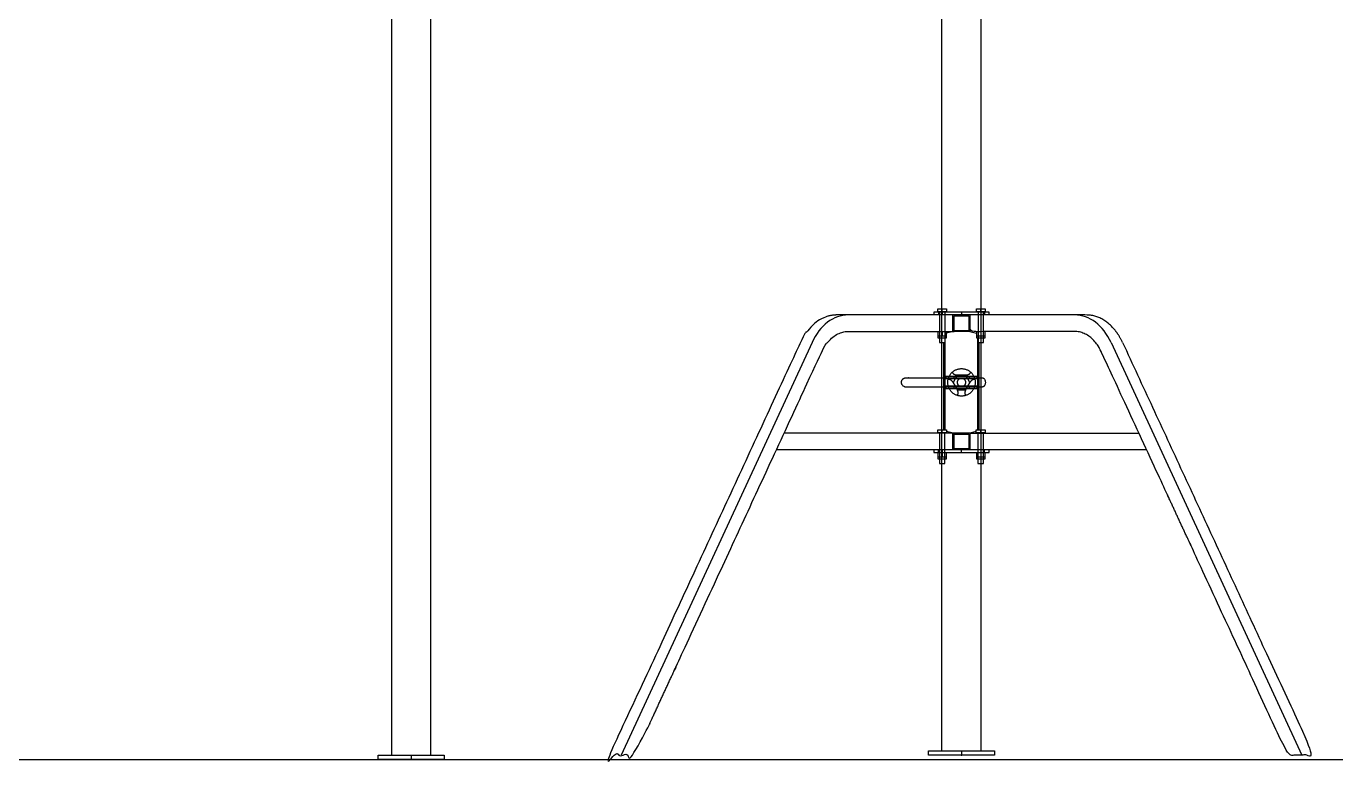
# Model space of a CAD drawing. Header units: millimetres. Extents: x 1924 to 471109, y -30014 to 109986.
# Drawn here: x 441345 to 443725, y 28620 to 29966 of the extents above; entities that cross this region are included whole.
import ezdxf

# ---------------------------------------------------------------- set-up
doc = ezdxf.new("R2010")
doc.units = ezdxf.units.MM
doc.header["$LTSCALE"] = 100
doc.linetypes.add('104', pattern=[4, 2, -2])
doc.layers.add('PERI_HELPLINE', color=140, linetype='Continuous', plot=False)
doc.layers.add('PERI_HIDDEN', color=30, linetype='104', plot=False)
doc.layers.add('podlazi', color=40, linetype='Continuous', lineweight=30, plot=False)
doc.styles.add('PERI-txt-arial', font='arial.ttf')

msp = doc.modelspace()

# ---------------------------------------------------------------- linework, layer by layer
at = {"color": 0, "linetype": 'ByBlock'}
for p, q in [((443002.6, 29446.712), (443002.6, 29446.112)), ((443002.915, 29446.112), (443002.915, 29441.112)), ((443009.915, 29446.712), (443009.915, 29452.512)), ((443009.915, 29446.112), (443009.915, 29441.112)), ((443017.23, 29446.712), (443017.23, 29446.112)), ((443044.915, 29446.112), (443044.915, 29441.112)), ((443072.6, 29446.712), (443072.6, 29446.112)), ((443079.915, 29446.712), (443079.915, 29452.512)), ((443079.915, 29446.112), (443079.915, 29441.112)), ((443086.915, 29446.112), (443086.915, 29441.112)), ((443087.23, 29446.712), (443087.23, 29446.112)), ((443009.915, 29411.112), (443009.915, 29403.072)), ((443029.915, 29411.112), (443017.915, 29407.896)), ((443059.915, 29411.112), (443071.915, 29407.896)), ((443079.915, 29411.112), (443079.915, 29403.072)), ((442773.239, 29391.022), (442426.305, 28641.112)), ((443316.59, 29391.022), (443663.524, 28641.112)), ((443002.463, 29226.712), (443002.463, 29226.112)), ((443009.778, 29226.712), (443009.778, 29232.512)), ((443017.093, 29226.712), (443017.093, 29226.112)), ((443029.915, 29226.112), (443029.915, 29196.112)), ((443059.915, 29226.112), (443059.915, 29196.112)), ((443072.463, 29226.712), (443072.463, 29226.112)), ((443079.778, 29226.712), (443079.778, 29232.512)), ((443087.093, 29226.712), (443087.093, 29226.112)), ((443381.28, 29196.112), (442708.55, 29196.112)), ((443002.915, 29191.112), (443002.915, 29196.112)), ((443009.915, 29196.112), (443009.915, 29183.072)), ((443044.915, 29191.112), (443044.915, 29196.112)), ((443079.915, 29196.112), (443079.915, 29183.072)), ((443086.915, 29191.112), (443086.915, 29196.112))]:
    msp.add_line(p, q, dxfattribs=at)
for points in [[(443009.415, 28649.112), (443009.415, 30343.362), (443009.37, 30358.362), (443009.37, 30467.112)], [(443080.415, 28649.112), (443080.415, 30343.362), (443080.46, 30358.362), (443080.46, 30467.112)], [(442009.415, 28641.112), (442009.415, 30335.362), (442009.37, 30350.362), (442009.37, 30459.112)], [(442080.415, 28641.112), (442080.415, 30335.362), (442080.46, 30350.362), (442080.46, 30459.112)], [(443094.915, 29441.112), (443094.915, 29446.112), (442994.915, 29446.112), (442994.915, 29441.112)], [(443004.915, 29446.112), (443004.915, 29399.212), (443004.915, 29391.112), (443014.915, 29391.112), (443014.915, 29399.212), (443014.915, 29446.112)], [(443059.915, 29441.112), (443059.915, 29411.112), (443029.915, 29411.112), (443029.915, 29441.112)], [(443074.915, 29446.112), (443074.915, 29399.212), (443074.915, 29391.112), (443084.915, 29391.112), (443084.915, 29399.212), (443084.915, 29446.112)], [(443001.915, 29411.112), (443001.915, 29403.072), (443017.915, 29403.072), (443017.915, 29411.112)], [(443017.23, 29403.072), (443017.23, 29399.212), (443002.6, 29399.212), (443002.6, 29403.072)], [(443071.915, 29411.112), (443071.915, 29403.072), (443087.915, 29403.072), (443087.915, 29411.112)], [(443087.23, 29403.072), (443087.23, 29399.212), (443072.6, 29399.212), (443072.6, 29403.072)], [(443029.127, 29196.112), (443029.127, 29226.112), (442722.429, 29226.112)], [(443004.778, 29226.112), (443004.778, 29179.212), (443004.778, 29171.112), (443014.778, 29171.112), (443014.778, 29179.212), (443014.778, 29226.112)], [(443071.778, 29229.29), (443059.915, 29226.112), (443029.915, 29226.112), (443017.778, 29229.364)], [(443060.702, 29196.112), (443060.702, 29226.112), (443367.401, 29226.112)], [(443074.778, 29226.112), (443074.778, 29179.212), (443074.778, 29171.112), (443084.778, 29171.112), (443084.778, 29179.212), (443084.778, 29226.112)], [(442994.915, 29196.112), (442994.915, 29191.112), (443094.915, 29191.112), (443094.915, 29196.112)], [(443001.915, 29191.112), (443001.915, 29183.072), (443017.915, 29183.072), (443017.915, 29191.112)], [(443017.23, 29183.072), (443017.23, 29179.212), (443002.6, 29179.212), (443002.6, 29183.072)], [(443071.915, 29191.112), (443071.915, 29183.072), (443087.915, 29183.072), (443087.915, 29191.112)], [(443087.23, 29183.072), (443087.23, 29179.212), (443072.6, 29179.212), (443072.6, 29183.072)]]:
    msp.add_lwpolyline(points, dxfattribs=at)
for points in [[(443001.915, 29452.512), (443017.915, 29452.512), (443017.915, 29446.712), (443001.915, 29446.712)], [(443071.915, 29452.512), (443087.915, 29452.512), (443087.915, 29446.712), (443071.915, 29446.712)], [(443058.415, 29439.612), (443058.415, 29412.612), (443031.415, 29412.612), (443031.415, 29439.612)], [(443016.415, 29311.612), (443016.415, 29310.112), (443016.415, 29307.612), (443073.415, 29307.612), (443073.415, 29310.112), (443073.415, 29311.612)], [(443001.778, 29232.512), (443017.778, 29232.512), (443017.778, 29226.712), (443001.778, 29226.712)], [(443071.778, 29232.512), (443087.778, 29232.512), (443087.778, 29226.712), (443071.778, 29226.712)], [(443058.415, 29197.612), (443031.415, 29197.612), (443031.415, 29224.612), (443058.415, 29224.612)], [(442104.915, 28641.112), (442104.915, 28633.112), (441984.915, 28633.112), (441984.915, 28641.112)], [(443104.915, 28649.112), (443104.915, 28641.112), (442984.915, 28641.112), (442984.915, 28649.112)]]:
    msp.add_lwpolyline(points, close=True, dxfattribs=at)
for centre, start_param, end_param in [((442838.96, 29331.112), 0, 0.99483767), ((443250.869, 29331.112), 5.28834763, 6.28318531)]:
    msp.add_ellipse(centre, major_axis=(0, 110), ratio=0.71239359, start_param=start_param, end_param=end_param, dxfattribs=at)
for points, weights, knots in [([(443337.644, 29391.022), (443314.471, 29441.112), (443271.923, 29441.112), (443044.915, 29441.112), (442817.907, 29441.112), (442775.359, 29441.112), (442752.186, 29391.022), (442578.719, 29016.067), (442405.252, 28641.112), (442428.52, 28641.112), (442451.788, 28641.112), (442621.476, 29007.897), (442791.163, 29374.683), (442808.016, 29411.112), (442838.96, 29411.112), (442933.975, 29411.112), (443028.99, 29411.112), (443028.99, 29426.112), (443028.99, 29441.112)], [1, 0.878817112662, 1, 1, 1, 0.878817112662, 1, 1, 1, 1, 1, 1, 1, 0.878817112662, 1, 1, 1, 1, 1], [0, 0, 0, 0.99483767, 0.99483767, 1.99483767, 1.99483767, 2.98967535, 2.98967535, 3.98967535, 3.98967535, 4.98967535, 4.98967535, 5.98967535, 5.98967535, 6.98451302, 6.98451302, 7.98451302, 7.98451302, 8.98451302, 8.98451302, 8.98451302]), ([(443337.644, 29391.022), (443511.111, 29016.067), (443684.578, 28641.112), (443661.31, 28641.112), (443638.041, 28641.112), (443468.354, 29007.897), (443298.667, 29374.683), (443281.813, 29411.112), (443250.869, 29411.112), (443155.854, 29411.112), (443060.839, 29411.112), (443060.839, 29426.112), (443060.839, 29441.112)], [1, 1, 1, 1, 1, 1, 1, 0.878817112662, 1, 1, 1, 1, 1], [0, 0, 0, 1, 1, 2, 2, 3, 3, 3.99483767, 3.99483767, 4.99483767, 4.99483767, 5.99483767, 5.99483767, 5.99483767]), ([(443082.27, 29310.112), (443088.28, 29310.112), (443088.28, 29318.612), (443088.28, 29327.112), (443082.27, 29327.112), (443013.261, 29327.112), (442944.253, 29327.112), (442935.753, 29327.112), (442935.753, 29318.612), (442935.753, 29310.112), (442944.253, 29310.112), (443013.261, 29310.112), (443082.27, 29310.112)], [1, 0.707106781187, 1, 0.707106781187, 1, 1, 1, 0.707106781187, 1, 0.707106781187, 1, 1, 1], [0, 0, 0, 1.57079633, 1.57079633, 3.14159265, 3.14159265, 4.14159265, 4.14159265, 5.71238898, 5.71238898, 7.28318531, 7.28318531, 8.28318531, 8.28318531, 8.28318531])]:
    msp.add_rational_spline(points, weights, degree=2, knots=knots, dxfattribs=at)
at = {"layer": 'PERI_HELPLINE'}
for p, q in [((442044.915, 28641.112), (442044.915, 28633.112)), ((443044.915, 28649.112), (443044.915, 28641.112))]:
    msp.add_line(p, q, dxfattribs=at)
for p in [(442044.915, 28633.112), (443044.915, 28641.112), (443044.915, 28641.112)]:
    msp.add_point(p, dxfattribs=at)
at = {"layer": 'PERI_HIDDEN'}
for p, q in [((443037.207, 29331.962), (443029.499, 29318.612)), ((443030.849, 29329.612), (443030.849, 29325.612)), ((443060.33, 29318.612), (443052.622, 29331.962)), ((443058.981, 29329.612), (443058.981, 29325.612)), ((443029.194, 29319.141), (443037.513, 29304.733)), ((443030.849, 29311.612), (443030.849, 29307.612)), ((443037.207, 29305.262), (443052.622, 29305.262)), ((443052.317, 29304.733), (443060.635, 29319.141)), ((443058.981, 29311.612), (443058.981, 29307.612))]:
    msp.add_line(p, q, dxfattribs=at)
for points in [[(443015.415, 29232.512), (443015.415, 29310.112), (443015.415, 29327.112), (443015.415, 29399.212)], [(443074.415, 29232.512), (443074.415, 29310.112), (443074.415, 29327.112), (443074.415, 29399.212)], [(443012.817, 29232.512), (443012.817, 29310.112), (443012.817, 29327.112), (443012.817, 29391.112)], [(443077.013, 29232.512), (443077.013, 29310.112), (443077.013, 29327.112), (443077.013, 29391.112)]]:
    msp.add_lwpolyline(points, dxfattribs=at)
msp.add_lwpolyline([(443016.415, 29329.612), (443016.415, 29327.112), (443016.415, 29325.612), (443073.415, 29325.612), (443073.415, 29327.112), (443073.415, 29329.612)], close=True, dxfattribs=at)
msp.add_lwpolyline([(443061.893, 29336.962, -0.26794919), (443053.233, 29331.962), (443036.596, 29331.962, -0.26794919), (443027.936, 29336.962)], format="xyb", dxfattribs=at)
for radius in [25, 7.525]:
    msp.add_circle((443044.915, 29318.612), radius, dxfattribs=at)
for centre, start, end in [((443020.534, 29314.141), 30, 90), ((443069.296, 29314.141), 90, 150), ((443028.852, 29299.733), 330, 30), ((443060.977, 29299.733), 150, 210)]:
    msp.add_arc(centre, 10, start, end, dxfattribs=at)
at = {"layer": 'podlazi'}
msp.add_line((418944.915, 28633.112), (454544.915, 28633.112), dxfattribs=at)

# ---------------------------------------------------------------- texts
at = {"linetype": 'Continuous', "style": 'PERI-txt-arial'}
for tag, s, flags in [('ART', '131111', 3), ('Faktor', '1', 9)]:
    msp.add_attdef(tag, (442044.915, 28633.112), s, height=1, dxfattribs=dict(at, flags=flags))

doc.saveas('drawing.dxf')
